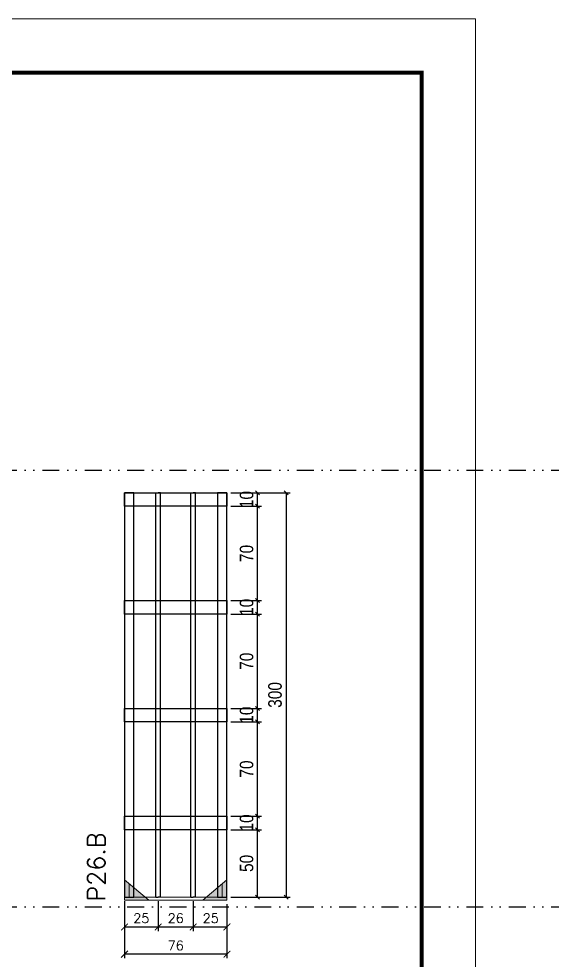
# Model space of a CAD drawing. Extents: x 13770 to 23315, y 867 to 16997.
# Drawn here: x 17117 to 17513, y 6961 to 7660 of the extents above; entities that cross this region are included whole.
import ezdxf

# ---------------------------------------------------------------- set-up
doc = ezdxf.new("R2010")
doc.units = 0
for name, pattern in [('DASHED', [0.75, 0.5, -0.25]), ('DIVIDE2', [0.625, 0.25, -0.125, 0, -0.125, 0, -0.125]), ('HIDDEN', [0.375, 0.25, -0.125])]:
    doc.linetypes.add(name, pattern=pattern)
for name, color, linetype in [('COTA', 241, 'Continuous'), ('Nível', 160, 'Continuous'), ('SARR_2.2x10', 60, 'Continuous'), ('SARR_3.5x7', 81, 'Continuous'), ('SARR_7x7', 40, 'Continuous')]:
    doc.layers.add(name, color=color, linetype=linetype)
for name, color, linetype, lineweight in [('Folhas', 255, 'Continuous', 9), ('Madeira', 126, 'Continuous', 18), ('Sarr 2.2x7', 40, 'Continuous', 9), ('SARRAFO DE PRESSAO', 251, 'DASHED', 9), ('Texto Seção', 7, 'Continuous', 15)]:
    doc.layers.add(name, color=color, linetype=linetype, lineweight=lineweight)
doc.styles.add('COTA TECNICA', font='techl___.ttf', dxfattribs={"height": 10})
doc.styles.add('REGUA-120', font='ROMANS.shx', dxfattribs={"height": 15})
doc.styles.add('ROMANS', font='romans.shx')
doc.dimstyles.new('Cota Paínel', dxfattribs={"dimtxt": 7, "dimasz": 5, "dimexe": 3, "dimexo": 3, "dimgap": 3, "dimtad": 1, "dimdec": 1, "dimzin": 12, "dimdsep": 46, "dimtxsty": 'ROMANS', "dimblk": 'ARCHTICK', "dimcen": 0, "dimclrd": 4, "dimclre": 4, "dimclrt": 1, "dimadec": 1, "dimazin": 3, "dimtfac": 1, "dimtdec": 1, "dimtmove": 0, "dimatfit": 3, "dimldrblk": 'OBLIQUE', "dimfxl": 1, "dimtolj": 1, "dimtzin": 12, "dimarcsym": 0})
doc.dimstyles.new('PAINEL', dxfattribs={"dimtxt": 10, "dimasz": 3, "dimexe": 3, "dimexo": 3, "dimgap": 3, "dimtad": 1, "dimdec": 1, "dimzin": 12, "dimdsep": 46, "dimtxsty": 'COTA TECNICA', "dimblk1": 'OBLIQUE', "dimblk2": 'OBLIQUE', "dimsah": 1, "dimcen": 0.9, "dimclrd": 4, "dimclre": 4, "dimclrt": 240, "dimadec": 1, "dimazin": 3, "dimtfac": 1, "dimtdec": 1, "dimtmove": 0, "dimatfit": 3, "dimfxl": 1, "dimtolj": 1, "dimtzin": 12, "dimarcsym": 0})

# ---------------------------------------------------------------- blocks, each defined once
blk = doc.blocks.new('9999999999')
at = {"layer": 'Folhas'}
blk.add_lwpolyline([(98138.98, 34190.21), (99623.98, 34190.21), (99623.98, 35240.21), (98138.98, 35240.21)], close=True, dxfattribs=at)
at = {"layer": 'Folhas', "color": 30, "const_width": 3}
blk.add_lwpolyline([(98213.98, 34230.21), (99583.98, 34230.21), (99583.98, 35200.21), (98213.98, 35200.21)], close=True, dxfattribs=at)
blk = doc.blocks.new('_ArchTick')
at = {"color": 0, "linetype": 'ByBlock', "const_width": 0.15}
blk.add_lwpolyline([(-0.5, -0.5), (0.5, 0.5)], dxfattribs=at)
blk = doc.blocks.new('*D1255')
at = {"layer": 'COTA', "color": 4, "lineweight": -2, "transparency": 16777216}
for p, q in [((17195.54, 6990), (17195.54, 6962.82)), ((17271.54, 6990), (17271.54, 6962.82)), ((17271.54, 6965.82), (17195.54, 6965.82))]:
    blk.add_line(p, q, dxfattribs=at)
at = {"layer": 'Defpoints', "color": 0, "transparency": 16777216}
for p in [(17195.54, 6993), (17271.54, 6993), (17195.54, 6965.82)]:
    blk.add_point(p, dxfattribs=at)
at = {"layer": 'COTA', "color": 4, "lineweight": -2, "transparency": 16777216, "xscale": 5, "yscale": 5, "zscale": 5, "rotation": 180}
blk.add_blockref('_ArchTick', (17195.54, 6965.82), dxfattribs=at)
at = {"layer": 'COTA', "color": 4, "lineweight": -2, "transparency": 16777216, "xscale": 5, "yscale": 5, "zscale": 5}
blk.add_blockref('_ArchTick', (17271.54, 6965.82), dxfattribs=at)
at = {"layer": 'COTA', "color": 1, "transparency": 16777216, "insert": (17233.54, 6972.32), "char_height": 7, "attachment_point": 5, "style": 'ROMANS'}
blk.add_mtext('\\A1;76', dxfattribs=at)
blk = doc.blocks.new('_Oblique')
at = {"color": 0, "linetype": 'ByBlock', "lineweight": -2}
blk.add_line((-0.5, -0.5), (0.5, 0.5), dxfattribs=at)
blk = doc.blocks.new('*D1256')
at = {"layer": 'COTA', "color": 4, "lineweight": -2, "transparency": 16777216}
for p, q in [((17246.54, 7005.2), (17246.54, 6983)), ((17271.54, 7003), (17271.54, 6983)), ((17246.54, 6986), (17271.54, 6986))]:
    blk.add_line(p, q, dxfattribs=at)
at = {"layer": 'Defpoints', "color": 0, "transparency": 16777216}
for p in [(17246.54, 7008.2), (17271.54, 7006), (17271.54, 6986)]:
    blk.add_point(p, dxfattribs=at)
at = {"layer": 'COTA', "color": 4, "lineweight": -2, "transparency": 16777216, "xscale": 5, "yscale": 5, "zscale": 5, "rotation": 180}
blk.add_blockref('_ArchTick', (17246.54, 6986), dxfattribs=at)
at = {"layer": 'COTA', "color": 4, "lineweight": -2, "transparency": 16777216, "xscale": 5, "yscale": 5, "zscale": 5}
blk.add_blockref('_ArchTick', (17271.54, 6986), dxfattribs=at)
at = {"layer": 'COTA', "color": 1, "transparency": 16777216, "insert": (17259.54, 6992.5), "char_height": 7, "attachment_point": 5, "style": 'ROMANS'}
blk.add_mtext('\\A1;25', dxfattribs=at)
blk = doc.blocks.new('*D1257')
at = {"layer": 'COTA', "color": 4, "lineweight": -2, "transparency": 16777216}
for p, q in [((17195.54, 7005.2), (17195.54, 6983)), ((17220.54, 7005.2), (17220.54, 6983)), ((17195.54, 6986), (17220.54, 6986))]:
    blk.add_line(p, q, dxfattribs=at)
at = {"layer": 'Defpoints', "color": 0, "transparency": 16777216}
for p in [(17195.54, 7008.2), (17220.54, 7008.2), (17220.54, 6986)]:
    blk.add_point(p, dxfattribs=at)
at = {"layer": 'COTA', "color": 4, "lineweight": -2, "transparency": 16777216, "xscale": 5, "yscale": 5, "zscale": 5, "rotation": 180}
blk.add_blockref('_ArchTick', (17195.54, 6986), dxfattribs=at)
at = {"layer": 'COTA', "color": 4, "lineweight": -2, "transparency": 16777216, "xscale": 5, "yscale": 5, "zscale": 5}
blk.add_blockref('_ArchTick', (17220.54, 6986), dxfattribs=at)
at = {"layer": 'COTA', "color": 1, "transparency": 16777216, "insert": (17208.04, 6992.5), "char_height": 7, "attachment_point": 5, "style": 'ROMANS'}
blk.add_mtext('\\A1;25', dxfattribs=at)
blk = doc.blocks.new('*D1258')
at = {"layer": 'COTA', "color": 4, "lineweight": -2, "transparency": 16777216}
for p, q in [((17220.54, 7005.2), (17220.54, 6983)), ((17246.54, 7005.2), (17246.54, 6983)), ((17220.54, 6986), (17246.54, 6986))]:
    blk.add_line(p, q, dxfattribs=at)
at = {"layer": 'Defpoints', "color": 0, "transparency": 16777216}
for p in [(17220.54, 7008.2), (17246.54, 7008.2), (17246.54, 6986)]:
    blk.add_point(p, dxfattribs=at)
at = {"layer": 'COTA', "color": 4, "lineweight": -2, "transparency": 16777216, "xscale": 5, "yscale": 5, "zscale": 5, "rotation": 180}
blk.add_blockref('_ArchTick', (17220.54, 6986), dxfattribs=at)
at = {"layer": 'COTA', "color": 4, "lineweight": -2, "transparency": 16777216, "xscale": 5, "yscale": 5, "zscale": 5}
blk.add_blockref('_ArchTick', (17246.54, 6986), dxfattribs=at)
at = {"layer": 'COTA', "color": 1, "transparency": 16777216, "insert": (17233.54, 6992.5), "char_height": 7, "attachment_point": 5, "style": 'ROMANS'}
blk.add_mtext('\\A1;26', dxfattribs=at)
blk = doc.blocks.new('*D1259')
at = {"layer": 'COTA', "color": 4, "lineweight": -2, "transparency": 16777216}
for p, q in [((17274.54, 7058.2), (17297.24, 7058.2)), ((17294.24, 7008.2), (17294.24, 7058.2)), ((17274.54, 7008.2), (17297.24, 7008.2))]:
    blk.add_line(p, q, dxfattribs=at)
at = {"layer": 'Defpoints', "color": 0, "transparency": 16777216}
for p in [(17271.54, 7058.2), (17294.24, 7058.2), (17271.54, 7008.2)]:
    blk.add_point(p, dxfattribs=at)
at = {"layer": 'COTA', "color": 4, "lineweight": -2, "transparency": 16777216, "xscale": 3, "yscale": 3, "zscale": 3}
for p, rotation in [((17294.24, 7058.2), 90), ((17294.24, 7008.2), 270)]:
    blk.add_blockref('_Oblique', p, dxfattribs=dict(at, rotation=rotation))
at = {"layer": 'COTA', "color": 240, "transparency": 16777216, "insert": (17286.13, 7033.2), "char_height": 10, "attachment_point": 5, "rotation": 90, "style": 'COTA TECNICA'}
blk.add_mtext('\\A1;50', dxfattribs=at)
blk = doc.blocks.new('*D1260')
at = {"layer": 'COTA', "color": 4, "lineweight": -2, "transparency": 16777216}
for p, q in [((17274.54, 7068.2), (17297.24, 7068.2)), ((17294.24, 7058.2), (17294.24, 7068.2)), ((17274.54, 7058.2), (17297.24, 7058.2))]:
    blk.add_line(p, q, dxfattribs=at)
at = {"layer": 'Defpoints', "color": 0, "transparency": 16777216}
for p in [(17271.54, 7068.2), (17294.24, 7068.2), (17271.54, 7058.2)]:
    blk.add_point(p, dxfattribs=at)
at = {"layer": 'COTA', "color": 4, "lineweight": -2, "transparency": 16777216, "xscale": 3, "yscale": 3, "zscale": 3}
for p, rotation in [((17294.24, 7068.2), 90), ((17294.24, 7058.2), 270)]:
    blk.add_blockref('_Oblique', p, dxfattribs=dict(at, rotation=rotation))
at = {"layer": 'COTA', "color": 240, "transparency": 16777216, "insert": (17286.14, 7063.2), "char_height": 10, "attachment_point": 5, "rotation": 90, "style": 'COTA TECNICA'}
blk.add_mtext('\\A1;10', dxfattribs=at)
blk = doc.blocks.new('*D1261')
at = {"layer": 'COTA', "color": 4, "lineweight": -2, "transparency": 16777216}
for p, q in [((17274.54, 7138.2), (17297.24, 7138.2)), ((17294.24, 7068.2), (17294.24, 7138.2)), ((17274.54, 7068.2), (17297.24, 7068.2))]:
    blk.add_line(p, q, dxfattribs=at)
at = {"layer": 'Defpoints', "color": 0, "transparency": 16777216}
for p in [(17271.54, 7138.2), (17294.24, 7138.2), (17271.54, 7068.2)]:
    blk.add_point(p, dxfattribs=at)
at = {"layer": 'COTA', "color": 4, "lineweight": -2, "transparency": 16777216, "xscale": 3, "yscale": 3, "zscale": 3}
for p, rotation in [((17294.24, 7138.2), 90), ((17294.24, 7068.2), 270)]:
    blk.add_blockref('_Oblique', p, dxfattribs=dict(at, rotation=rotation))
at = {"layer": 'COTA', "color": 240, "transparency": 16777216, "insert": (17286.14, 7103.2), "char_height": 10, "attachment_point": 5, "rotation": 90, "style": 'COTA TECNICA'}
blk.add_mtext('\\A1;70', dxfattribs=at)
blk = doc.blocks.new('*D1262')
at = {"layer": 'COTA', "color": 4, "lineweight": -2, "transparency": 16777216}
for p, q in [((17274.54, 7148.2), (17297.24, 7148.2)), ((17294.24, 7138.2), (17294.24, 7148.2)), ((17274.54, 7138.2), (17297.24, 7138.2))]:
    blk.add_line(p, q, dxfattribs=at)
at = {"layer": 'Defpoints', "color": 0, "transparency": 16777216}
for p in [(17271.54, 7148.2), (17294.24, 7148.2), (17271.54, 7138.2)]:
    blk.add_point(p, dxfattribs=at)
at = {"layer": 'COTA', "color": 4, "lineweight": -2, "transparency": 16777216, "xscale": 3, "yscale": 3, "zscale": 3}
for p, rotation in [((17294.24, 7148.2), 90), ((17294.24, 7138.2), 270)]:
    blk.add_blockref('_Oblique', p, dxfattribs=dict(at, rotation=rotation))
at = {"layer": 'COTA', "color": 240, "transparency": 16777216, "insert": (17286.14, 7143.2), "char_height": 10, "attachment_point": 5, "rotation": 90, "style": 'COTA TECNICA'}
blk.add_mtext('\\A1;10', dxfattribs=at)
blk = doc.blocks.new('*D1273')
at = {"layer": 'COTA', "color": 4, "lineweight": -2, "transparency": 16777216}
for p, q in [((17274.54, 7308.2), (17318.46, 7308.2)), ((17315.46, 7308.2), (17315.46, 7008.2)), ((17274.54, 7008.2), (17318.46, 7008.2))]:
    blk.add_line(p, q, dxfattribs=at)
at = {"layer": 'Defpoints', "color": 0, "transparency": 16777216}
for p in [(17271.54, 7308.2), (17271.54, 7008.2), (17315.46, 7008.2)]:
    blk.add_point(p, dxfattribs=at)
at = {"layer": 'COTA', "color": 4, "lineweight": -2, "transparency": 16777216, "xscale": 3, "yscale": 3, "zscale": 3}
for p, rotation in [((17315.46, 7308.2), 90), ((17315.46, 7008.2), 270)]:
    blk.add_blockref('_Oblique', p, dxfattribs=dict(at, rotation=rotation))
at = {"layer": 'COTA', "color": 240, "transparency": 16777216, "insert": (17307.24, 7158.2), "char_height": 10, "attachment_point": 5, "rotation": 90, "style": 'COTA TECNICA'}
blk.add_mtext('\\A1;300', dxfattribs=at)
blk = doc.blocks.new('*D1267')
at = {"layer": 'COTA', "color": 4, "lineweight": -2, "transparency": 16777216}
for p, q in [((17274.54, 7218.2), (17297.24, 7218.2)), ((17294.24, 7148.2), (17294.24, 7218.2)), ((17274.54, 7148.2), (17297.24, 7148.2))]:
    blk.add_line(p, q, dxfattribs=at)
at = {"layer": 'Defpoints', "color": 0, "transparency": 16777216}
for p in [(17271.54, 7218.2), (17294.24, 7218.2), (17271.54, 7148.2)]:
    blk.add_point(p, dxfattribs=at)
at = {"layer": 'COTA', "color": 4, "lineweight": -2, "transparency": 16777216, "xscale": 3, "yscale": 3, "zscale": 3}
for p, rotation in [((17294.24, 7218.2), 90), ((17294.24, 7148.2), 270)]:
    blk.add_blockref('_Oblique', p, dxfattribs=dict(at, rotation=rotation))
at = {"layer": 'COTA', "color": 240, "transparency": 16777216, "insert": (17286.14, 7183.2), "char_height": 10, "attachment_point": 5, "rotation": 90, "style": 'COTA TECNICA'}
blk.add_mtext('\\A1;70', dxfattribs=at)
blk = doc.blocks.new('*D1268')
at = {"layer": 'COTA', "color": 4, "lineweight": -2, "transparency": 16777216}
for p, q in [((17274.54, 7228.2), (17297.24, 7228.2)), ((17294.24, 7218.2), (17294.24, 7228.2)), ((17274.54, 7218.2), (17297.24, 7218.2))]:
    blk.add_line(p, q, dxfattribs=at)
at = {"layer": 'Defpoints', "color": 0, "transparency": 16777216}
for p in [(17271.54, 7228.2), (17294.24, 7228.2), (17271.54, 7218.2)]:
    blk.add_point(p, dxfattribs=at)
at = {"layer": 'COTA', "color": 4, "lineweight": -2, "transparency": 16777216, "xscale": 3, "yscale": 3, "zscale": 3}
for p, rotation in [((17294.24, 7228.2), 90), ((17294.24, 7218.2), 270)]:
    blk.add_blockref('_Oblique', p, dxfattribs=dict(at, rotation=rotation))
at = {"layer": 'COTA', "color": 240, "transparency": 16777216, "insert": (17286.14, 7223.2), "char_height": 10, "attachment_point": 5, "rotation": 90, "style": 'COTA TECNICA'}
blk.add_mtext('\\A1;10', dxfattribs=at)
blk = doc.blocks.new('*D1269')
at = {"layer": 'COTA', "color": 4, "lineweight": -2, "transparency": 16777216}
for p, q in [((17274.54, 7298.2), (17297.24, 7298.2)), ((17294.24, 7228.2), (17294.24, 7298.2)), ((17274.54, 7228.2), (17297.24, 7228.2))]:
    blk.add_line(p, q, dxfattribs=at)
at = {"layer": 'Defpoints', "color": 0, "transparency": 16777216}
for p in [(17271.54, 7298.2), (17294.24, 7298.2), (17271.54, 7228.2)]:
    blk.add_point(p, dxfattribs=at)
at = {"layer": 'COTA', "color": 4, "lineweight": -2, "transparency": 16777216, "xscale": 3, "yscale": 3, "zscale": 3}
for p, rotation in [((17294.24, 7298.2), 90), ((17294.24, 7228.2), 270)]:
    blk.add_blockref('_Oblique', p, dxfattribs=dict(at, rotation=rotation))
at = {"layer": 'COTA', "color": 240, "transparency": 16777216, "insert": (17286.14, 7263.2), "char_height": 10, "attachment_point": 5, "rotation": 90, "style": 'COTA TECNICA'}
blk.add_mtext('\\A1;70', dxfattribs=at)
blk = doc.blocks.new('*D1270')
at = {"layer": 'COTA', "color": 4, "lineweight": -2, "transparency": 16777216}
for p, q in [((17274.54, 7308.2), (17297.24, 7308.2)), ((17294.24, 7298.2), (17294.24, 7308.2)), ((17274.54, 7298.2), (17297.24, 7298.2))]:
    blk.add_line(p, q, dxfattribs=at)
at = {"layer": 'Defpoints', "color": 0, "transparency": 16777216}
for p in [(17271.54, 7308.2), (17294.24, 7308.2), (17271.54, 7298.2)]:
    blk.add_point(p, dxfattribs=at)
at = {"layer": 'COTA', "color": 4, "lineweight": -2, "transparency": 16777216, "xscale": 3, "yscale": 3, "zscale": 3}
for p, rotation in [((17294.24, 7308.2), 90), ((17294.24, 7298.2), 270)]:
    blk.add_blockref('_Oblique', p, dxfattribs=dict(at, rotation=rotation))
at = {"layer": 'COTA', "color": 240, "transparency": 16777216, "insert": (17286.14, 7303.2), "char_height": 10, "attachment_point": 5, "rotation": 90, "style": 'COTA TECNICA'}
blk.add_mtext('\\A1;10', dxfattribs=at)

msp = doc.modelspace()

# ---------------------------------------------------------------- hatches: boundary and pattern name
at = {"layer": 'Madeira'}
h = msp.add_hatch(color=252, dxfattribs=at)
h.dxf.hatch_style = 2
h.paths.add_polyline_path([(17195.54, 7021), (17195.54, 7006), (17213.54, 7006)])
h = msp.add_hatch(color=252, dxfattribs=at)
h.dxf.hatch_style = 2
h.paths.add_polyline_path([(17271.54, 7021), (17271.54, 7006), (17253.54, 7006)])

# ---------------------------------------------------------------- linework, layer by layer
at = {"layer": 'Madeira', "color": 1, "linetype": 'HIDDEN'}
for p, q in [((17199.04, 7017.5), (17199.04, 7008.2)), ((17199.04, 7017.5), (17199.04, 7008.2)), ((17202.54, 7014), (17202.54, 7008.2)), ((17268.04, 7017.5), (17268.04, 7008.2)), ((17268.04, 7017.5), (17268.04, 7008.2)), ((17205.38, 7008.2), (17195.54, 7008.2)), ((17205.38, 7008.2), (17195.54, 7008.2)), ((17211.34, 7008.2), (17195.54, 7008.2)), ((17255.74, 7008.2), (17271.54, 7008.2)), ((17261.71, 7008.2), (17271.54, 7008.2)), ((17261.71, 7008.2), (17271.54, 7008.2))]:
    msp.add_line(p, q, dxfattribs=at)
at = {"layer": 'Madeira'}
msp.add_line((17195.54, 7008.2), (17195.54, 7006), dxfattribs=at)
msp.add_line((17195.54, 7008.2), (17195.54, 7006), dxfattribs=at)
msp.add_line((17195.54, 7008.2), (17195.54, 7006), dxfattribs=at)
at = {"layer": 'Madeira', "color": 0}
for points in [[(17195.54, 7021), (17195.54, 7006), (17213.54, 7006), (17195.54, 7021)], [(17271.54, 7021), (17271.54, 7006), (17253.54, 7006), (17271.54, 7021)]]:
    msp.add_lwpolyline(points, dxfattribs=at)
at = {"layer": 'Nível', "color": 4, "linetype": 'DIVIDE2', "ltscale": 50}
for p, q in [((13769.54, 7325), (21112.79, 7325)), ((13769.54, 7001), (21112.79, 7001))]:
    msp.add_line(p, q, dxfattribs=at)
at = {"layer": 'Sarr 2.2x7'}
msp.add_lwpolyline([(17271.54, 7008.2), (17195.54, 7008.2), (17195.54, 7006), (17271.54, 7006)], close=True, dxfattribs=at)
at = {"layer": 'SARR_2.2x10'}
for points in [[(17195.54, 7308.2), (17271.54, 7308.2), (17271.54, 7298.2), (17195.54, 7298.2)], [(17195.54, 7228.2), (17271.54, 7228.2), (17271.54, 7218.2), (17195.54, 7218.2)], [(17195.54, 7148.2), (17271.54, 7148.2), (17271.54, 7138.2), (17195.54, 7138.2)], [(17195.54, 7068.2), (17271.54, 7068.2), (17271.54, 7058.2), (17195.54, 7058.2)]]:
    msp.add_lwpolyline(points, close=True, dxfattribs=at)
at = {"layer": 'SARR_3.5x7'}
for p, q in [((17218.79, 7008.2), (17218.79, 7308.2)), ((17218.79, 7308.2), (17220.54, 7308.2)), ((17222.29, 7308.2), (17220.54, 7308.2)), ((17222.29, 7008.2), (17222.29, 7308.2)), ((17244.79, 7008.2), (17244.79, 7308.2)), ((17244.79, 7308.2), (17246.54, 7308.2)), ((17248.29, 7308.2), (17246.54, 7308.2)), ((17248.29, 7008.2), (17248.29, 7308.2)), ((17218.79, 7008.2), (17220.54, 7008.2)), ((17222.29, 7008.2), (17220.54, 7008.2)), ((17244.79, 7008.2), (17246.54, 7008.2)), ((17248.29, 7008.2), (17246.54, 7008.2))]:
    msp.add_line(p, q, dxfattribs=at)
at = {"layer": 'SARR_7x7'}
for points in [[(17195.54, 7008.2), (17202.54, 7008.2), (17202.54, 7308.2), (17195.54, 7308.2)], [(17264.54, 7008.2), (17271.54, 7008.2), (17271.54, 7308.2), (17264.54, 7308.2)]]:
    msp.add_lwpolyline(points, close=True, dxfattribs=at)

# ---------------------------------------------------------------- block references
at = {"layer": 'SARRAFO DE PRESSAO', "color": 6, "linetype": 'ByBlock'}
msp.add_blockref('9999999999', (-82167.98, -27580.29), dxfattribs=at)

# ---------------------------------------------------------------- texts
at = {"layer": 'Texto Seção', "style": 'REGUA-120'}
msp.add_text('P26.B', height=13, rotation=90, dxfattribs=at).set_placement((17181.16, 7004.89))

# ---------------------------------------------------------------- dimensions: what is measured, and where the dimension line sits
at = {"layer": 'COTA'}
for base, p1, p2, picture, middle in [((17294.24, 7308.2), (17271.54, 7298.2), (17271.54, 7308.2), '*D1270', (17294.24, 7303.2)), ((17294.24, 7228.2), (17271.54, 7218.2), (17271.54, 7228.2), '*D1268', (17294.24, 7223.2)), ((17294.24, 7148.2), (17271.54, 7138.2), (17271.54, 7148.2), '*D1262', (17294.24, 7143.2)), ((17294.24, 7068.2), (17271.54, 7058.2), (17271.54, 7068.2), '*D1260', (17294.24, 7063.2))]:
    dim = msp.add_linear_dim(base=base, p1=p1, p2=p2, angle=90, dimstyle='PAINEL', dxfattribs=at)
    dim.commit()
    dim.dimension.update_dxf_attribs({"geometry": picture, "text_midpoint": middle, "dimtype": 160})
for base, p1, p2, angle, dimstyle, picture, middle in [((17315.46, 7008.2), (17271.54, 7308.2), (17271.54, 7008.2), 90, 'PAINEL', '*D1273', (17307.24, 7158.2)), ((17294.24, 7298.2), (17271.54, 7228.2), (17271.54, 7298.2), 90, 'PAINEL', '*D1269', (17286.14, 7263.2)), ((17294.24, 7218.2), (17271.54, 7148.2), (17271.54, 7218.2), 90, 'PAINEL', '*D1267', (17286.14, 7183.2)), ((17294.24, 7138.2), (17271.54, 7068.2), (17271.54, 7138.2), 90, 'PAINEL', '*D1261', (17286.14, 7103.2)), ((17294.24, 7058.2), (17271.54, 7008.2), (17271.54, 7058.2), 90, 'PAINEL', '*D1259', (17286.13, 7033.2)), ((17195.54, 6965.82), (17271.54, 6993), (17195.54, 6993), 180, 'Cota Paínel', '*D1255', (17233.54, 6972.32))]:
    dim = msp.add_linear_dim(base=base, p1=p1, p2=p2, angle=angle, dimstyle=dimstyle, dxfattribs=at)
    dim.commit()
    dim.dimension.update_dxf_attribs({"geometry": picture, "text_midpoint": middle})
for base, p1, p2, picture, middle in [((17220.54, 6986), (17195.54, 7008.2), (17220.54, 7008.2), '*D1257', (17208.04, 6992.5)), ((17246.54, 6986), (17220.54, 7008.2), (17246.54, 7008.2), '*D1258', (17233.54, 6992.5))]:
    dim = msp.add_linear_dim(base=base, p1=p1, p2=p2, dimstyle='Cota Paínel', dxfattribs=at)
    dim.commit()
    dim.dimension.update_dxf_attribs({"geometry": picture, "text_midpoint": middle})
dim = msp.add_linear_dim(base=(17271.54, 6986), p1=(17246.54, 7008.2), p2=(17271.54, 7006), dimstyle='Cota Paínel', dxfattribs=at)
dim.commit()
dim.dimension.update_dxf_attribs({"geometry": '*D1256', "text_midpoint": (17259.54, 6986), "dimtype": 160})

doc.saveas('drawing.dxf')
